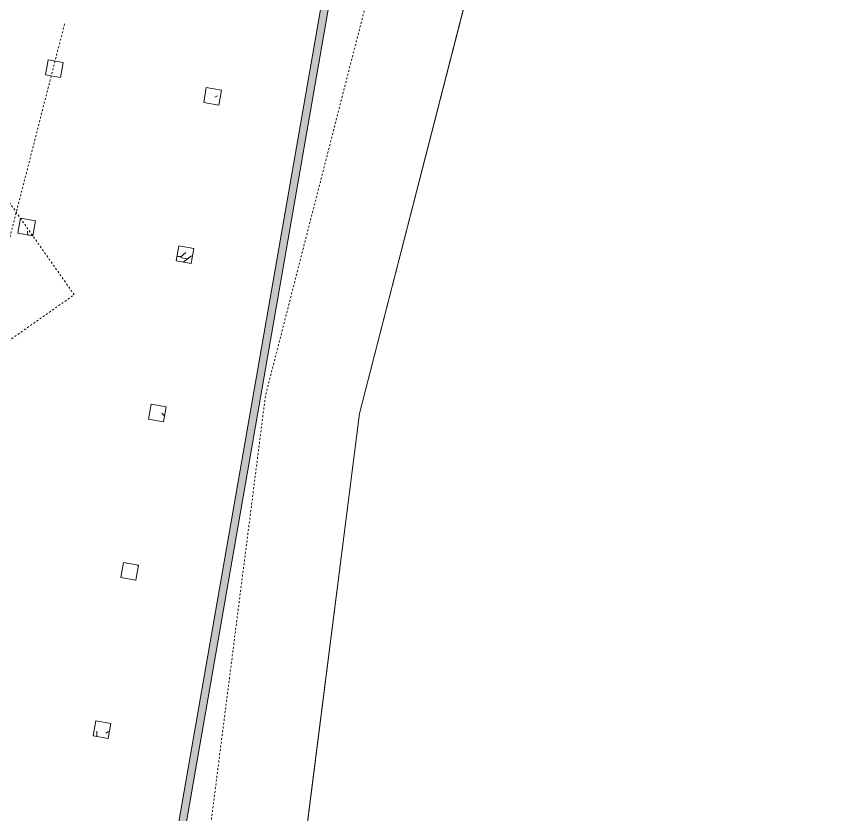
# Model space of a CAD drawing. Extents: x 274235 to 276654, y 142848 to 144425.
# Drawn here: x 276301.45 to 276344.52, y 142984.11 to 143025.82 of the extents above; entities that cross this region are included whole.
import ezdxf

# ---------------------------------------------------------------- set-up
doc = ezdxf.new("R2010")
doc.units = 0
doc.header["$LTSCALE"] = 1.5
for name, pattern in [('ACM-G-CENTER', [50.800000000000004, 31.75, -6.350000000000001, 6.350000000000001, -6.350000000000001]), ('IMPORT-SITE-SETBACK$0$_ACM-G-DASHED _2_', [19.049999999999997, 12.7, -6.35]), ('IMPORT-SITE-SETBACK$0$_ACM-G-DIVIDE _2_', [31.75, 12.7, -6.35, 0, -6.35, 0, -6.35])]:
    doc.linetypes.add(name, pattern=pattern)
doc.layers.get('0').update_dxf_attribs({"linetype": 'CONTINUOUS', "lineweight": 0})
for name, color, linetype, lineweight in [('_ACM-A-DETL', 7, 'CONTINUOUS', 5), ('_ACM-A-GRID', 3, 'CONTINUOUS', 5), ('_ACM-A-SITE-PROP-ESMT', 10, 'CONTINUOUS', 5), ('_ACM-A-WALL-FULL', 6, 'CONTINUOUS', 13), ('_ACM-A-WALL-PATT', 8, 'CONTINUOUS', 9), ('_ACM-S-STRU-CLOS', 5, 'CONTINUOUS', 5), ('SITE for basement_dwg', 8, 'CONTINUOUS', 5), ('SITE-SETBACK$0$_ACM-A-SITE-SETB-GREN', 7, 'IMPORT-SITE-SETBACK$0$_ACM-G-DIVIDE _2_', 18), ('SITE-SETBACK$0$_ACM-A-SITE-SETB-HIRS', 7, 'IMPORT-SITE-SETBACK$0$_ACM-G-DASHED _2_', 18), ('SITE-SETBACK$0$JZD', 250, 'CONTINUOUS', 5)]:
    doc.layers.add(name, color=color, linetype=linetype, lineweight=lineweight)

# ---------------------------------------------------------------- blocks, each defined once
blk = doc.blocks.new('SITE for basement_dwg-3947335-B1_Working')
at = {"layer": 'SITE-SETBACK$0$_ACM-A-SITE-SETB-GREN', "flags": 128}
blk.add_lwpolyline([(450229.1362157599, 58887.79445751689), (448884.0697784435, 41805.26122665471), (449988.8633270644, 17687.79460664053)], dxfattribs=at)
at = {"layer": 'SITE-SETBACK$0$_ACM-A-SITE-SETB-HIRS', "flags": 128}
blk.add_lwpolyline([(441170.5349242612, 257687.7945155721), (447193.445617677, 257687.7945156106), (445964.0792541516, 215891.626592637), (464069.6169815075, 215603.7500953683), (464034.1538543712, 183856.5657653816), (464945.6977539075, 136400.3185691841), (467076.7160797131, 81762.68682670657), (463911.090324403, 41558.79367446958), (467260.9898376478, -31568.97756576478), (445510.4500198376, -54464.63138580273), (417944.2513504041, -54617.65063857982), (414625.939178468, -54620.82554626412), (411317.8528976453, -54595.91265487624), (408011.7230224621, -54542.94487380927), (404705.7525787366, -54459.96211242626), (401398.9332580577, -54348.8685188289), (398094.4532394421, -54209.57788467352), (394792.16558838, -54041.1315441126), (391491.4342422496, -53843.29213523812), (388191.9870605481, -53617.21562957713), (384893.4529190075, -53361.907894134), (381598.4875869762, -53079.03165054274), (378306.4464111339, -52767.10457801766), (375017.1926803599, -52425.36808395338), (371728.8352127087, -52056.29712104746), (368446.6918716442, -51658.74306487985), (365167.0967712413, -51231.59124565071), (361891.3368835461, -50776.62120819038), (358619.6842193613, -50293.21010971021), (355352.6294097911, -49781.13789176889), (352089.2504882824, -49240.25563812204), (348830.6431732189, -48671.689231872), (345577.6389312755, -48074.31410407973), (342329.7219543469, -47448.97967147777), (339088.7315063486, -46795.69583320565), (335852.1067276011, -46113.71368789621), (332621.8148574839, -45403.66349983164), (329398.0176620494, -44665.57948875376), (326180.7055130015, -43899.45949554387), (322970.1579589854, -43105.37262344303), (320011.1162719737, -42345.74563980047), (292145.1843566906, -31835.93306732128), (279304.3575668345, -27260.03077316228), (276911.8019180308, -26407.28943061776), (227558.5231781015, -8820.296756743779), (178459.0868301401, 5903.034141541127), (177562.4612274179, 21092.55902481139), (169094.9664688119, 20112.93154716552), (166987.678993226, 17821.84037208615), (159510.8977966317, 52444.54848861756), (159728.0042724618, 58960.09862899844), (160003.5214614877, 60491.78577232427), (159400.3052520761, 67475.0080680854), (158241.6314239511, 76921.74770736758), (156377.0339508065, 88374.21429824895), (154069.4765625008, 96126.19047737187), (153227.5741653451, 103623.2481384284), (148744.9005432137, 257687.7945137033)], dxfattribs=at)
at = {"layer": 'SITE-SETBACK$0$JZD', "flags": 128}
blk.add_lwpolyline([(469034.207489015, 183901.7891845711), (469943.8260574354, 136545.7769775398), (472084.3848037733, 81663.53664588992), (468920.0971603406, 41476.63782119816), (472353.2357406628, -33468.22898673956), (447668.3357467664, -59452.73004913284), (417960.5206222546, -59617.63736343333), (414609.5040969861, -59620.84355926458), (411258.9775314343, -59595.61105346627), (407908.9408950817, -59541.93984031625), (404559.0766067517, -59457.85530281014), (401209.7022552501, -59345.33206176701), (397861.8051605237, -59204.21130752512), (394515.2265243541, -59033.50572967485), (391170.9536361705, -58833.05652427622), (387828.1580123914, -58604.00980567876), (384486.6808319103, -58345.37826538036), (381148.8143386851, -58058.81890869087), (377812.2662963878, -57742.674728393), (374479.9986343394, -57396.46930694532), (371149.3670272839, -57022.6536808009)], dxfattribs=at)
blk = doc.blocks.new('M_Concrete-Rectangular-Column - 800 x 800mm-V984-B1_Working')
at = {"layer": '_ACM-S-STRU-CLOS'}
h = blk.add_hatch(dxfattribs=at)
h.set_pattern_fill('FP_610', color=256, style=0, pattern_type=2)
h.set_pattern_definition([(49.99999999999999, (-1067404.123, -621204.566), (3643.681986006824, -318.7812880006761), [381, -4191]), (355, (-1067404.123, -621204.566), (-704.8562580461121, 3821.135846227694), [304.8, -3352.8]), (100.451, (-1067100.483, -621231.131), (2938.852362929117, 3502.332152374178), [323.8, -3561.801]), (46.184, (-1067404.123, -620188.566), (5421.581919880712, -840.8554984886337), [571.5, -6286.5]), (96.636, (-1066952.325, -620258.636), (4748.051319755933, 4948.551449789822), [485.7, -5342.701999999999]), (351.184, (-1067404.123, -620188.566), (4748.100788072627, 4948.506072045693), [457.2, -5029.2]), (21, (-1066896.123, -620442.566), (3032.287836333134, -2045.304476687058), [381, -4191]), (326, (-1066896.123, -620442.566), (1236.042244531653, 3683.761809559103), [304.8, -3352.8]), (71.45100000000001, (-1066643.433, -620613.0079999999), (4268.342513760047, 1638.424823382678), [323.8, -3561.801]), (37.50000000000001, (-1067404.123, -621204.566), (61.77206501183639, 1691.100777463062), [167.64, -3144.52, 167.64, -6601.46]), (37.50000000000001, (-1067404.123, -621204.566), (61.77206501183639, 1691.100777463062), [-3479.8, -3235.96, 167.64, -3197.86]), (7.499999999999999, (-1067404.123, -621204.566), (1336.393250206115, 2003.61149636239), [167.64, -1772.92, 167.64, -4351.02]), (7.499999999999999, (-1067404.123, -621204.566), (1336.393250206115, 2003.61149636239), [-2108.2, -3068.32, 167.64, -1115.06]), (327.5, (-1068536.963, -621204.566), (2711.817807077548, -114.578640950727), [167.64, -1102.36, -9220.2]), (327.5, (-1068536.963, -621204.566), (2711.817807077548, -114.578640950727), [-1270, 167.64, -3794.76, -5257.8]), (327.5, (-1068536.963, -621204.566), (2711.817807077548, -114.578640950727), [-5232.4, 167.64, -5090.16]), (317.5, (-1069044.963, -621204.566), (2962.585592803855, 508.5334453662156), [167.64, -1483.36, -6365.24]), (317.5, (-1069044.963, -621204.566), (2962.585592803855, 508.5334453662156), [-1651, 167.64, -2463.8, -3733.8]), (317.5, (-1069044.963, -621204.566), (2962.585592803855, 508.5334453662156), [-4282.44, 167.64, -3566.16])])
h.paths.add_polyline_path([(400.0000000010179, -399.99999999932), (400.0000000010179, 400.0000000006714), (-399.9999999990081, 400.0000000006714), (-399.9999999990081, -399.99999999932)])
at = {"layer": '_ACM-A-DETL', "color": 250}
for p, q in [((400.0000000000002, 400.0000000000002), (-399.9999999999999, 400.0000000000002)), ((-399.9999999999999, 400.0000000000002), (-399.9999999999999, -399.9999999999999)), ((400.0000000000002, -399.9999999999999), (400.0000000000002, 400.0000000000002)), ((-399.9999999999999, -399.9999999999999), (400.0000000000002, -399.9999999999999))]:
    blk.add_line(p, q, dxfattribs=at)
blk = doc.blocks.new('M_Concrete-Rectangular-Column - 800 x 800mm-V1005-B1_Working')
at = {"layer": '_ACM-S-STRU-CLOS'}
h = blk.add_hatch(dxfattribs=at)
h.set_pattern_fill('FP_625', color=256, style=0, pattern_type=2)
h.set_pattern_definition([(49.99999999999999, (-1067404.123, -629604.566), (3643.681986006824, -318.7812880006761), [381, -4191]), (355, (-1067404.123, -629604.566), (-704.8562580461121, 3821.135846227694), [304.8, -3352.8]), (100.451, (-1067100.483, -629631.131), (2938.852362929117, 3502.332152374178), [323.8, -3561.801]), (46.184, (-1067404.123, -628588.566), (5421.581919880712, -840.8554984886337), [571.5, -6286.5]), (96.636, (-1066952.325, -628658.636), (4748.051319755933, 4948.551449789822), [485.7, -5342.701999999999]), (351.184, (-1067404.123, -628588.566), (4748.100788072627, 4948.506072045693), [457.2, -5029.2]), (21, (-1066896.123, -628842.566), (3032.287836333134, -2045.304476687058), [381, -4191]), (326, (-1066896.123, -628842.566), (1236.042244531653, 3683.761809559103), [304.8, -3352.8]), (71.45100000000001, (-1066643.433, -629013.0079999999), (4268.342513760047, 1638.424823382678), [323.8, -3561.801]), (37.50000000000001, (-1067404.123, -629604.566), (61.77206501183639, 1691.100777463062), [167.64, -3144.52, 167.64, -6601.46]), (37.50000000000001, (-1067404.123, -629604.566), (61.77206501183639, 1691.100777463062), [-3479.8, -3235.96, 167.64, -3197.86]), (7.499999999999999, (-1067404.123, -629604.566), (1336.393250206115, 2003.61149636239), [167.64, -1772.92, 167.64, -4351.02]), (7.499999999999999, (-1067404.123, -629604.566), (1336.393250206115, 2003.61149636239), [-2108.2, -3068.32, 167.64, -1115.06]), (327.5, (-1068536.963, -629604.566), (2711.817807077548, -114.578640950727), [167.64, -1102.36, -9220.2]), (327.5, (-1068536.963, -629604.566), (2711.817807077548, -114.578640950727), [-1270, 167.64, -3794.76, -5257.8]), (327.5, (-1068536.963, -629604.566), (2711.817807077548, -114.578640950727), [-5232.4, 167.64, -5090.16]), (317.5, (-1069044.963, -629604.566), (2962.585592803855, 508.5334453662156), [167.64, -1483.36, -6365.24]), (317.5, (-1069044.963, -629604.566), (2962.585592803855, 508.5334453662156), [-1651, 167.64, -2463.8, -3733.8]), (317.5, (-1069044.963, -629604.566), (2962.585592803855, 508.5334453662156), [-4282.44, 167.64, -3566.16])])
h.paths.add_polyline_path([(400.0000000010179, -399.9999999994586), (400.0000000010179, 400.0000000005328), (-399.9999999990081, 400.0000000005328), (-399.9999999990081, -399.9999999994586)])
at = {"layer": '_ACM-A-DETL', "color": 250}
for p, q in [((400.0000000000002, 400.0000000000002), (-399.9999999999999, 400.0000000000002)), ((-399.9999999999999, 400.0000000000002), (-399.9999999999999, -399.9999999999999)), ((400.0000000000002, -399.9999999999999), (400.0000000000002, 400.0000000000002)), ((-399.9999999999999, -399.9999999999999), (400.0000000000002, -399.9999999999999))]:
    blk.add_line(p, q, dxfattribs=at)
blk = doc.blocks.new('M_Concrete-Rectangular-Column - 800 x 800mm-V1014-B1_Working')
at = {"layer": '_ACM-S-STRU-CLOS'}
h = blk.add_hatch(dxfattribs=at)
h.set_pattern_fill('FP_630', color=256, style=0, pattern_type=2)
h.set_pattern_definition([(49.99999999999999, (-1075804.123, -621204.566), (3643.681986006824, -318.7812880006761), [381, -4191]), (355, (-1075804.123, -621204.566), (-704.8562580461121, 3821.135846227694), [304.8, -3352.8]), (100.451, (-1075500.483, -621231.131), (2938.852362929117, 3502.332152374178), [323.8, -3561.801]), (46.184, (-1075804.123, -620188.566), (5421.581919880712, -840.8554984886337), [571.5, -6286.5]), (96.636, (-1075352.324, -620258.636), (4748.051319755933, 4948.551449789822), [485.7, -5342.701999999999]), (351.184, (-1075804.123, -620188.566), (4748.100788072627, 4948.506072045693), [457.2, -5029.2]), (21, (-1075296.123, -620442.566), (3032.287836333134, -2045.304476687058), [381, -4191]), (326, (-1075296.123, -620442.566), (1236.042244531653, 3683.761809559103), [304.8, -3352.8]), (71.45100000000001, (-1075043.433, -620613.0079999999), (4268.342513760047, 1638.424823382678), [323.8, -3561.801]), (37.50000000000001, (-1075804.123, -621204.566), (61.77206501183639, 1691.100777463062), [167.64, -3144.52, 167.64, -6601.46]), (37.50000000000001, (-1075804.123, -621204.566), (61.77206501183639, 1691.100777463062), [-3479.8, -3235.96, 167.64, -3197.86]), (7.499999999999999, (-1075804.123, -621204.566), (1336.393250206115, 2003.61149636239), [167.64, -1772.92, 167.64, -4351.02]), (7.499999999999999, (-1075804.123, -621204.566), (1336.393250206115, 2003.61149636239), [-2108.2, -3068.32, 167.64, -1115.06]), (327.5, (-1076936.963, -621204.566), (2711.817807077548, -114.578640950727), [167.64, -1102.36, -9220.2]), (327.5, (-1076936.963, -621204.566), (2711.817807077548, -114.578640950727), [-1270, 167.64, -3794.76, -5257.8]), (327.5, (-1076936.963, -621204.566), (2711.817807077548, -114.578640950727), [-5232.4, 167.64, -5090.16]), (317.5, (-1077444.963, -621204.566), (2962.585592803855, 508.5334453662156), [167.64, -1483.36, -6365.24]), (317.5, (-1077444.963, -621204.566), (2962.585592803855, 508.5334453662156), [-1651, 167.64, -2463.8, -3733.8]), (317.5, (-1077444.963, -621204.566), (2962.585592803855, 508.5334453662156), [-4282.44, 167.64, -3566.16])])
h.paths.add_polyline_path([(400.0000000010179, -399.9999999993893), (400.0000000010179, 400.0000000006021), (-399.9999999989388, 400.0000000006021), (-399.9999999989388, -399.9999999993893)])
at = {"layer": '_ACM-A-DETL', "color": 250}
for p, q in [((400.0000000000002, 400.0000000000002), (-399.9999999999999, 400.0000000000002)), ((-399.9999999999999, 400.0000000000002), (-399.9999999999999, -399.9999999999999)), ((400.0000000000002, -399.9999999999999), (400.0000000000002, 400.0000000000002)), ((-399.9999999999999, -399.9999999999999), (400.0000000000002, -399.9999999999999))]:
    blk.add_line(p, q, dxfattribs=at)
blk = doc.blocks.new('M_Concrete-Rectangular-Column - 800 x 800mm-V1015-B1_Working')
at = {"layer": '_ACM-S-STRU-CLOS'}
h = blk.add_hatch(dxfattribs=at)
h.set_pattern_fill('FP_631', color=256, style=0, pattern_type=2)
h.set_pattern_definition([(49.99999999999999, (-1075804.123, -612804.566), (3643.681986006824, -318.7812880006761), [381, -4191]), (355, (-1075804.123, -612804.566), (-704.8562580461121, 3821.135846227694), [304.8, -3352.8]), (100.451, (-1075500.483, -612831.131), (2938.852362929117, 3502.332152374178), [323.8, -3561.801]), (46.184, (-1075804.123, -611788.566), (5421.581919880712, -840.8554984886337), [571.5, -6286.5]), (96.636, (-1075352.324, -611858.636), (4748.051319755933, 4948.551449789822), [485.7, -5342.701999999999]), (351.184, (-1075804.123, -611788.566), (4748.100788072627, 4948.506072045693), [457.2, -5029.2]), (21, (-1075296.123, -612042.566), (3032.287836333134, -2045.304476687058), [381, -4191]), (326, (-1075296.123, -612042.566), (1236.042244531653, 3683.761809559103), [304.8, -3352.8]), (71.45100000000001, (-1075043.433, -612213.0079999999), (4268.342513760047, 1638.424823382678), [323.8, -3561.801]), (37.50000000000001, (-1075804.123, -612804.566), (61.77206501183639, 1691.100777463062), [167.64, -3144.52, 167.64, -6601.46]), (37.50000000000001, (-1075804.123, -612804.566), (61.77206501183639, 1691.100777463062), [-3479.8, -3235.96, 167.64, -3197.86]), (7.499999999999999, (-1075804.123, -612804.566), (1336.393250206115, 2003.61149636239), [167.64, -1772.92, 167.64, -4351.02]), (7.499999999999999, (-1075804.123, -612804.566), (1336.393250206115, 2003.61149636239), [-2108.2, -3068.32, 167.64, -1115.06]), (327.5, (-1076936.963, -612804.566), (2711.817807077548, -114.578640950727), [167.64, -1102.36, -9220.2]), (327.5, (-1076936.963, -612804.566), (2711.817807077548, -114.578640950727), [-1270, 167.64, -3794.76, -5257.8]), (327.5, (-1076936.963, -612804.566), (2711.817807077548, -114.578640950727), [-5232.4, 167.64, -5090.16]), (317.5, (-1077444.963, -612804.566), (2962.585592803855, 508.5334453662156), [167.64, -1483.36, -6365.24]), (317.5, (-1077444.963, -612804.566), (2962.585592803855, 508.5334453662156), [-1651, 167.64, -2463.8, -3733.8]), (317.5, (-1077444.963, -612804.566), (2962.585592803855, 508.5334453662156), [-4282.44, 167.64, -3566.16])])
h.paths.add_polyline_path([(400.0000000010872, -399.9999999993547), (400.0000000010872, 400.0000000006714), (-399.9999999989388, 400.0000000006714), (-399.9999999989388, -399.9999999993547)])
at = {"layer": '_ACM-A-DETL', "color": 250}
for p, q in [((400.0000000000002, 400.0000000000002), (-399.9999999999999, 400.0000000000002)), ((-399.9999999999999, 400.0000000000002), (-399.9999999999999, -399.9999999999999)), ((400.0000000000002, -399.9999999999999), (400.0000000000002, 400.0000000000002)), ((-399.9999999999999, -399.9999999999999), (400.0000000000002, -399.9999999999999))]:
    blk.add_line(p, q, dxfattribs=at)
blk = doc.blocks.new('M_Concrete-Rectangular-Column - 800 x 800mm-V1016-B1_Working')
at = {"layer": '_ACM-S-STRU-CLOS'}
h = blk.add_hatch(dxfattribs=at)
h.set_pattern_fill('FP_632', color=256, style=0, pattern_type=2)
h.set_pattern_definition([(49.99999999999999, (-1075804.123, -604404.566), (3643.681986006824, -318.7812880006761), [381, -4191]), (355, (-1075804.123, -604404.566), (-704.8562580461121, 3821.135846227694), [304.8, -3352.8]), (100.451, (-1075500.483, -604431.131), (2938.852362929117, 3502.332152374178), [323.8, -3561.801]), (46.184, (-1075804.123, -603388.566), (5421.581919880712, -840.8554984886337), [571.5, -6286.5]), (96.636, (-1075352.324, -603458.636), (4748.051319755933, 4948.551449789822), [485.7, -5342.701999999999]), (351.184, (-1075804.123, -603388.566), (4748.100788072627, 4948.506072045693), [457.2, -5029.2]), (21, (-1075296.123, -603642.566), (3032.287836333134, -2045.304476687058), [381, -4191]), (326, (-1075296.123, -603642.566), (1236.042244531653, 3683.761809559103), [304.8, -3352.8]), (71.45100000000001, (-1075043.433, -603813.0079999999), (4268.342513760047, 1638.424823382678), [323.8, -3561.801]), (37.50000000000001, (-1075804.123, -604404.566), (61.77206501183639, 1691.100777463062), [167.64, -3144.52, 167.64, -6601.46]), (37.50000000000001, (-1075804.123, -604404.566), (61.77206501183639, 1691.100777463062), [-3479.8, -3235.96, 167.64, -3197.86]), (7.499999999999999, (-1075804.123, -604404.566), (1336.393250206115, 2003.61149636239), [167.64, -1772.92, 167.64, -4351.02]), (7.499999999999999, (-1075804.123, -604404.566), (1336.393250206115, 2003.61149636239), [-2108.2, -3068.32, 167.64, -1115.06]), (327.5, (-1076936.963, -604404.566), (2711.817807077548, -114.578640950727), [167.64, -1102.36, -9220.2]), (327.5, (-1076936.963, -604404.566), (2711.817807077548, -114.578640950727), [-1270, 167.64, -3794.76, -5257.8]), (327.5, (-1076936.963, -604404.566), (2711.817807077548, -114.578640950727), [-5232.4, 167.64, -5090.16]), (317.5, (-1077444.963, -604404.566), (2962.585592803855, 508.5334453662156), [167.64, -1483.36, -6365.24]), (317.5, (-1077444.963, -604404.566), (2962.585592803855, 508.5334453662156), [-1651, 167.64, -2463.8, -3733.8]), (317.5, (-1077444.963, -604404.566), (2962.585592803855, 508.5334453662156), [-4282.44, 167.64, -3566.16])])
h.paths.add_polyline_path([(400.0000000009486, -399.9999999994586), (400.0000000009486, 400.0000000005328), (-399.9999999990774, 400.0000000005328), (-399.9999999990774, -399.9999999994586)])
at = {"layer": '_ACM-A-DETL', "color": 250}
for p, q in [((400.0000000000002, 400.0000000000002), (-399.9999999999999, 400.0000000000002)), ((-399.9999999999999, 400.0000000000002), (-399.9999999999999, -399.9999999999999)), ((400.0000000000002, -399.9999999999999), (400.0000000000002, 400.0000000000002)), ((-399.9999999999999, -399.9999999999999), (400.0000000000002, -399.9999999999999))]:
    blk.add_line(p, q, dxfattribs=at)
blk = doc.blocks.new('M_Concrete-Rectangular-Column - 800 x 800mm-V1017-B1_Working')
at = {"layer": '_ACM-S-STRU-CLOS'}
h = blk.add_hatch(dxfattribs=at)
h.set_pattern_fill('FP_633', color=256, style=0, pattern_type=2)
h.set_pattern_definition([(49.99999999999999, (-1075804.123, -596004.566), (3643.681986006824, -318.7812880006761), [381, -4191]), (355, (-1075804.123, -596004.566), (-704.8562580461121, 3821.135846227694), [304.8, -3352.8]), (100.451, (-1075500.483, -596031.131), (2938.852362929117, 3502.332152374178), [323.8, -3561.801]), (46.184, (-1075804.123, -594988.566), (5421.581919880712, -840.8554984886337), [571.5, -6286.5]), (96.636, (-1075352.324, -595058.636), (4748.051319755933, 4948.551449789822), [485.7, -5342.701999999999]), (351.184, (-1075804.123, -594988.566), (4748.100788072627, 4948.506072045693), [457.2, -5029.2]), (21, (-1075296.123, -595242.566), (3032.287836333134, -2045.304476687058), [381, -4191]), (326, (-1075296.123, -595242.566), (1236.042244531653, 3683.761809559103), [304.8, -3352.8]), (71.45100000000001, (-1075043.433, -595413.0079999999), (4268.342513760047, 1638.424823382678), [323.8, -3561.801]), (37.50000000000001, (-1075804.123, -596004.566), (61.77206501183639, 1691.100777463062), [167.64, -3144.52, 167.64, -6601.46]), (37.50000000000001, (-1075804.123, -596004.566), (61.77206501183639, 1691.100777463062), [-3479.8, -3235.96, 167.64, -3197.86]), (7.499999999999999, (-1075804.123, -596004.566), (1336.393250206115, 2003.61149636239), [167.64, -1772.92, 167.64, -4351.02]), (7.499999999999999, (-1075804.123, -596004.566), (1336.393250206115, 2003.61149636239), [-2108.2, -3068.32, 167.64, -1115.06]), (327.5, (-1076936.963, -596004.566), (2711.817807077548, -114.578640950727), [167.64, -1102.36, -9220.2]), (327.5, (-1076936.963, -596004.566), (2711.817807077548, -114.578640950727), [-1270, 167.64, -3794.76, -5257.8]), (327.5, (-1076936.963, -596004.566), (2711.817807077548, -114.578640950727), [-5232.4, 167.64, -5090.16]), (317.5, (-1077444.963, -596004.566), (2962.585592803855, 508.5334453662156), [167.64, -1483.36, -6365.24]), (317.5, (-1077444.963, -596004.566), (2962.585592803855, 508.5334453662156), [-1651, 167.64, -2463.8, -3733.8]), (317.5, (-1077444.963, -596004.566), (2962.585592803855, 508.5334453662156), [-4282.44, 167.64, -3566.16])])
h.paths.add_polyline_path([(400.0000000010179, -399.9999999994586), (400.0000000010179, 400.0000000005675), (-399.9999999990081, 400.0000000005675), (-399.9999999990081, -399.9999999994586)])
at = {"layer": '_ACM-A-DETL', "color": 250}
for p, q in [((400.0000000000002, 400.0000000000002), (-399.9999999999999, 400.0000000000002)), ((-399.9999999999999, 400.0000000000002), (-399.9999999999999, -399.9999999999999)), ((400.0000000000002, -399.9999999999999), (400.0000000000002, 400.0000000000002)), ((-399.9999999999999, -399.9999999999999), (400.0000000000002, -399.9999999999999))]:
    blk.add_line(p, q, dxfattribs=at)
blk = doc.blocks.new('M_Concrete-Rectangular-Column - 800 x 800mm-V1034-B1_Working')
at = {"layer": '_ACM-S-STRU-CLOS'}
h = blk.add_hatch(dxfattribs=at)
h.set_pattern_fill('FP_646', color=256, style=0, pattern_type=2)
h.set_pattern_definition([(49.99999999999999, (-1075804.123, -629604.566), (3643.681986006824, -318.7812880006761), [381, -4191]), (355, (-1075804.123, -629604.566), (-704.8562580461121, 3821.135846227694), [304.8, -3352.8]), (100.451, (-1075500.483, -629631.131), (2938.852362929117, 3502.332152374178), [323.8, -3561.801]), (46.184, (-1075804.123, -628588.566), (5421.581919880712, -840.8554984886337), [571.5, -6286.5]), (96.636, (-1075352.324, -628658.636), (4748.051319755933, 4948.551449789822), [485.7, -5342.701999999999]), (351.184, (-1075804.123, -628588.566), (4748.100788072627, 4948.506072045693), [457.2, -5029.2]), (21, (-1075296.123, -628842.566), (3032.287836333134, -2045.304476687058), [381, -4191]), (326, (-1075296.123, -628842.566), (1236.042244531653, 3683.761809559103), [304.8, -3352.8]), (71.45100000000001, (-1075043.433, -629013.0079999999), (4268.342513760047, 1638.424823382678), [323.8, -3561.801]), (37.50000000000001, (-1075804.123, -629604.566), (61.77206501183639, 1691.100777463062), [167.64, -3144.52, 167.64, -6601.46]), (37.50000000000001, (-1075804.123, -629604.566), (61.77206501183639, 1691.100777463062), [-3479.8, -3235.96, 167.64, -3197.86]), (7.499999999999999, (-1075804.123, -629604.566), (1336.393250206115, 2003.61149636239), [167.64, -1772.92, 167.64, -4351.02]), (7.499999999999999, (-1075804.123, -629604.566), (1336.393250206115, 2003.61149636239), [-2108.2, -3068.32, 167.64, -1115.06]), (327.5, (-1076936.963, -629604.566), (2711.817807077548, -114.578640950727), [167.64, -1102.36, -9220.2]), (327.5, (-1076936.963, -629604.566), (2711.817807077548, -114.578640950727), [-1270, 167.64, -3794.76, -5257.8]), (327.5, (-1076936.963, -629604.566), (2711.817807077548, -114.578640950727), [-5232.4, 167.64, -5090.16]), (317.5, (-1077444.963, -629604.566), (2962.585592803855, 508.5334453662156), [167.64, -1483.36, -6365.24]), (317.5, (-1077444.963, -629604.566), (2962.585592803855, 508.5334453662156), [-1651, 167.64, -2463.8, -3733.8]), (317.5, (-1077444.963, -629604.566), (2962.585592803855, 508.5334453662156), [-4282.44, 167.64, -3566.16])])
h.paths.add_polyline_path([(400.0000000010179, -399.9999999994586), (400.0000000010179, 400.0000000005328), (-399.9999999989388, 400.0000000005328), (-399.9999999989388, -399.9999999994586)])
at = {"layer": '_ACM-A-DETL', "color": 250}
for p, q in [((400.0000000000002, 400.0000000000002), (-399.9999999999999, 400.0000000000002)), ((-399.9999999999999, 400.0000000000002), (-399.9999999999999, -399.9999999999999)), ((400.0000000000002, -399.9999999999999), (400.0000000000002, 400.0000000000002)), ((-399.9999999999999, -399.9999999999999), (400.0000000000002, -399.9999999999999))]:
    blk.add_line(p, q, dxfattribs=at)
blk = doc.blocks.new('Family - ___-3630293-B1_Working')
at = {"layer": '_ACM-A-SITE-PROP-ESMT'}
for p, q in [((1089390.765204338, 654780.307566455), (1086226.477616354, 614593.4087373976)), ((1086226.477616354, 614593.4087373967), (1089659.616300082, 539648.5419341964))]:
    blk.add_line(p, q, dxfattribs=at)
blk = doc.blocks.new('BASEMENT20250512')
at = {"layer": '_ACM-A-WALL-PATT', "lineweight": 5}
blk.add_hatch(color=256, dxfattribs=at).paths.add_polyline_path([(1080576.915098135, 544604.4554210387), (1080976.915098135, 545025.5144673904), (1080976.915098135, 788241.5659679892), (1080576.915098135, 788241.5659679892), (1080576.915098135, 545185.2227759361)])
at = {"layer": '_ACM-A-WALL-FULL', "lineweight": 9}
for p, q in [((1080976.915098134, 545025.5144673897), (1080976.915098134, 788641.5659679882)), ((1080576.915098134, 746804.5653102582), (1080576.915098134, 545185.2227759354))]:
    blk.add_line(p, q, dxfattribs=at)
at = {"layer": '_ACM-A-SITE-PROP-ESMT'}
blk.add_blockref('Family - ___-3630293-B1_Working', (0, 0), dxfattribs=at)
at = {"layer": '_ACM-S-STRU-CLOS'}
for name, p in [('M_Concrete-Rectangular-Column - 800 x 800mm-V1005-B1_Working', (1067404.123213024, 629604.5656973692)), ('M_Concrete-Rectangular-Column - 800 x 800mm-V1034-B1_Working', (1075804.123183246, 629604.5656973692)), ('M_Concrete-Rectangular-Column - 800 x 800mm-V984-B1_Working', (1067404.123213024, 621204.5657271468)), ('M_Concrete-Rectangular-Column - 800 x 800mm-V1014-B1_Working', (1075804.123183246, 621204.5657271468)), ('M_Concrete-Rectangular-Column - 800 x 800mm-V1015-B1_Working', (1075804.123183246, 612804.5657569247)), ('M_Concrete-Rectangular-Column - 800 x 800mm-V1016-B1_Working', (1075804.123183246, 604404.5657867026)), ('M_Concrete-Rectangular-Column - 800 x 800mm-V1017-B1_Working', (1075804.123183246, 596004.5658164803))]:
    blk.add_blockref(name, p, dxfattribs=at)
at = {"layer": 'SITE for basement_dwg', "color": 250}
blk.add_blockref('SITE for basement_dwg-3947335-B1_Working', (617306.3804256108, 573116.7708000222), dxfattribs=at)
blk = doc.blocks.new('Family - ___-3630293-F5_Working')
at = {"layer": '_ACM-A-SITE-PROP-ESMT'}
for p, q in [((1089390.765204338, 654780.307566455), (1086226.477616354, 614593.4087373976)), ((1086226.477616354, 614593.4087373967), (1089659.616300082, 539648.5419341964))]:
    blk.add_line(p, q, dxfattribs=at)
blk = doc.blocks.new('5f0512')
at = {"layer": '_ACM-A-GRID', "linetype": 'ACM-G-CENTER'}
for p, q in [((70257.27253261406, -112257.2722152867), (16800.00002466806, -58799.99970732944)), ((46498.48468474543, -136016.0600631542), (70257.27244839084, -112257.2722995138))]:
    blk.add_line(p, q, dxfattribs=at)
at = {"layer": '_ACM-A-SITE-PROP-ESMT'}
blk.add_blockref('Family - ___-3630293-F5_Working', (-1000204.123451247, -730404.565369814), dxfattribs=at)

msp = doc.modelspace()

# ---------------------------------------------------------------- block references
at = {"xscale": 0.0009999999999999994, "yscale": 0.001, "zscale": 0.001, "rotation": 350.1075696352769}
msp.add_blockref('BASEMENT20250512', (275143.7222229671, 142586.2208173259), dxfattribs=at)

# ---------------------------------------------------------------- next in the draw order: block references
msp.add_blockref('5f0512', (276254.5380815538, 143133.931731411), dxfattribs=at)

doc.saveas('drawing.dxf')
